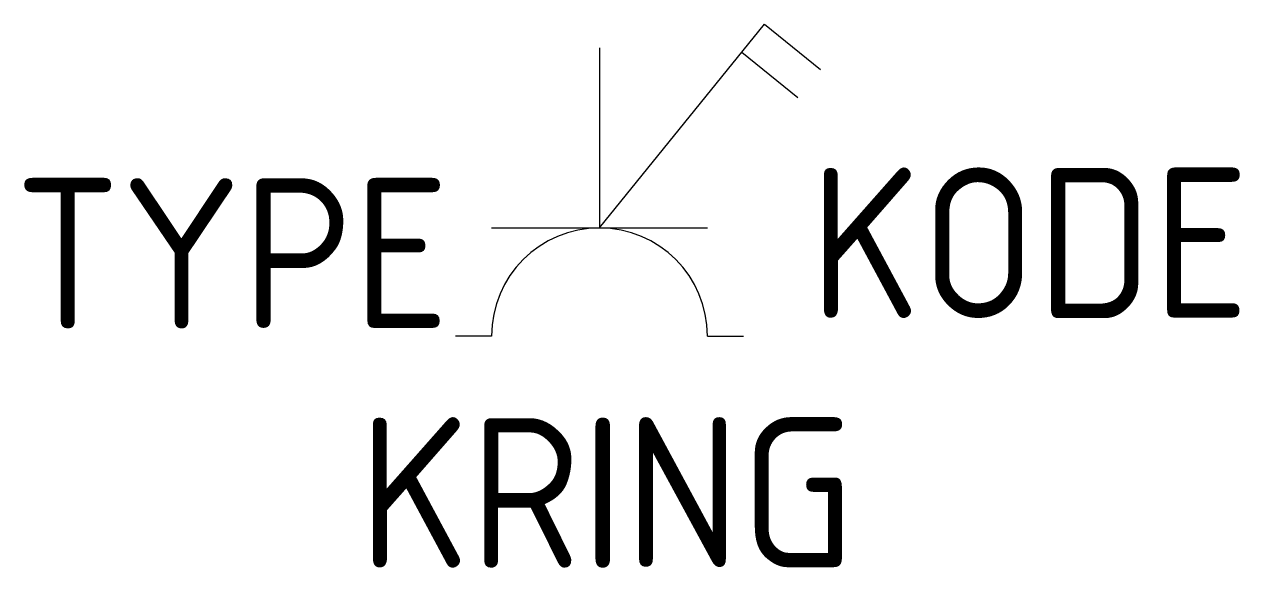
# Model space of a CAD drawing. Extents: x -9.6 to 10.7, y -8.7 to 0.4.
import ezdxf
from ezdxf.enums import TextEntityAlignment as Align

# ---------------------------------------------------------------- set-up
doc = ezdxf.new("R2010")
doc.units = 0
doc.layers.get('0').update_dxf_attribs({"linetype": 'CONTINUOUS'})
doc.styles.get("Standard").update_dxf_attribs({"font": 'iso8.shx'})

msp = doc.modelspace()

# ---------------------------------------------------------------- linework, layer by layer
for p, q in [((0, -3), (2.752, 0.392)), ((2.752, 0.392), (3.685, -0.363)), ((0, 0), (0, -3)), ((2.375, -0.074), (3.307, -0.829)), ((-1.8, -3), (1.8, -3)), ((-1.8, -4.8), (-2.4, -4.8)), ((1.8, -4.8), (2.4, -4.8))]:
    msp.add_line(p, q)
msp.add_arc((0, -4.8), 1.8, 0, 180)

# ---------------------------------------------------------------- texts
msp.add_attdef('KODE', (3.5, -4.5), 'XXX', height=2.5)
msp.add_attdef('TYPE', text='XXX', height=2.5).set_placement((-2.5, -4.673), align=Align.RIGHT)
msp.add_attdef('KRING', text='XXX', height=2.5).set_placement((0.118, -7.405), align=Align.MIDDLE)

doc.saveas('drawing.dxf')
